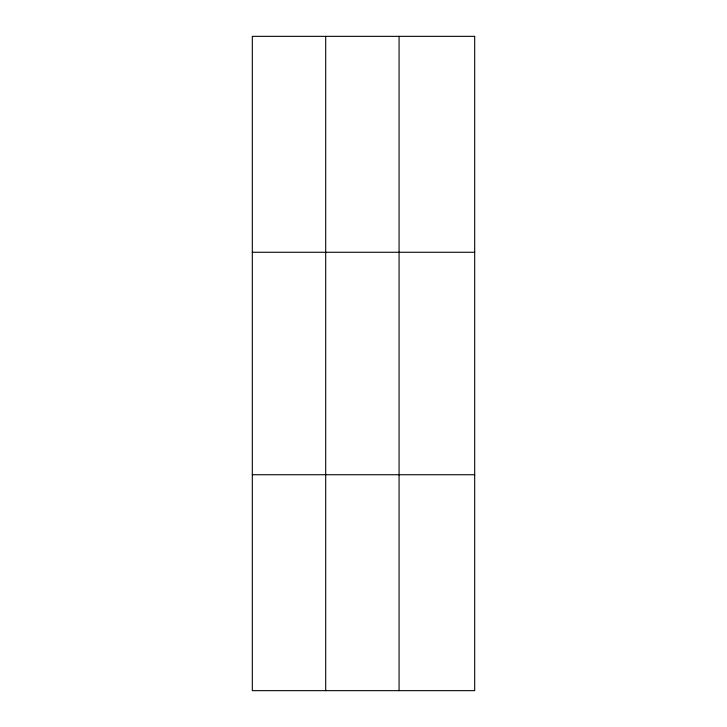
<?xml version="1.0" encoding="UTF-8"?>
<svg xmlns="http://www.w3.org/2000/svg" width="727" height="727" viewBox="0 0 727 727"><rect width="100%" height="100%" fill="white"/><g stroke="black" fill="none" stroke-linecap="round" stroke-linejoin="round"><path stroke-width="1.09" d="M325.696 36.35L325.696 690.65M399.078 36.35L399.078 690.65M252.314 252.269L474.686 252.269M252.314 474.731L474.686 474.731M474.686 36.35L474.686 690.65L252.314 690.65L252.314 36.35L474.686 36.35"/></g></svg>
